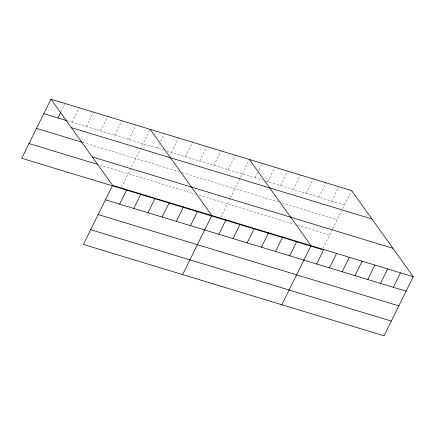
<?xml version="1.0" encoding="UTF-8"?>
<svg xmlns="http://www.w3.org/2000/svg" width="435" height="435" viewBox="0 0 435 435"><rect width="100%" height="100%" fill="white"/><g stroke="black" fill="none" stroke-linecap="round" stroke-linejoin="round"><path stroke-width="0.33" stroke-dasharray="2.17 1.63" d="M60.96 111.947L64.831 104.112M72.15 122.278L79.3 107.815M86.326 126.585L93.476 112.121M100.501 130.891L107.652 116.428M114.671 135.203L121.822 120.734M128.847 139.51L135.997 125.041M121.544 187.262L140.108 149.705M140.402 149.118L150.167 129.347M157.193 148.123L159.281 143.903M160.471 141.489L164.343 133.654M171.368 152.429L178.519 137.96M185.538 156.736L192.689 142.267M199.714 161.042L206.864 146.573M213.889 165.349L221.034 150.88M228.06 169.655L235.21 155.186M220.762 217.408L230.158 198.398M230.458 197.789L249.385 159.493M255.013 177.844L257.694 172.418M258.885 170.009L262.164 163.375M267.791 181.727L274.942 167.257M280.564 185.609L287.714 171.14M293.342 189.491L300.493 175.022M306.12 193.374L313.271 178.905M318.898 197.256L326.049 182.792M331.677 201.139L338.827 186.675M322.982 248.472L332.378 229.457M332.677 228.853L341.546 210.91M342.709 208.555L351.605 190.557M67.642 120.908L164.278 150.276M166.855 151.059L262.68 180.172M265.872 181.145L344.455 205.021M82.911 142.49L179.552 171.852M182.129 172.635L278.4 201.889M282.233 203.053L337.174 219.746M99.898 165.099L195.886 194.271M199.11 195.25L293.902 224.052M297.736 225.216L329.676 234.922"/><path stroke-width="0.65" d="M50.955 99.202L112.6 185.353L83.395 244.443L384.045 335.798L413.25 276.709L351.605 190.557L50.955 99.202L21.75 158.291L322.4 249.646M57.98 117.972L60.661 112.551M119.625 204.124L126.775 189.66M133.801 208.43L140.945 193.966M147.971 212.737L155.121 198.273M162.146 217.043L169.297 202.579M176.316 221.35L183.467 206.886M190.492 225.662L197.642 211.192M182.608 274.594L211.818 215.499L150.167 129.347M218.838 234.275L225.988 219.805M233.013 238.581L240.163 224.112M247.183 242.888L254.334 228.418M261.359 247.194L268.509 232.725M275.534 251.501L282.685 237.031M289.705 255.807L296.855 241.338M281.826 304.739L311.03 245.644L249.385 159.493M316.658 263.996L323.809 249.527M329.436 267.878L336.587 253.409M342.214 271.761L349.359 257.292M354.987 275.643L362.137 261.174M367.765 279.526L374.916 265.056M380.543 283.408L387.694 268.939M393.322 287.29L400.472 272.827M43.804 113.665L67.001 120.712M71.296 127.629L371.947 218.984M36.529 128.396L82.269 142.294M92.258 156.921L392.908 248.276M29.031 143.566L97.962 164.512M112.6 185.353L413.25 276.709M105.449 199.817L406.1 291.173M98.174 214.547L398.824 305.897M90.676 229.718L391.321 321.073"/></g></svg>
